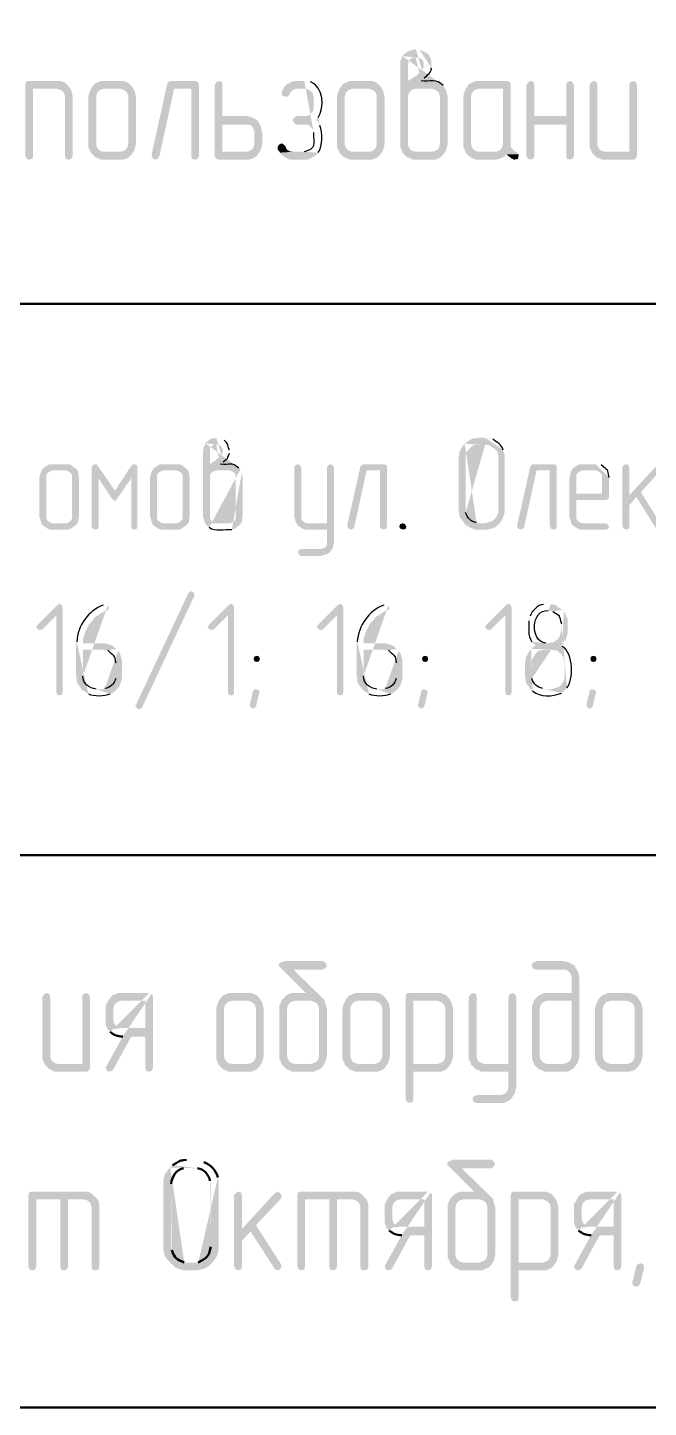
# Model space of a CAD drawing. Header units: millimetres. Extents: x -211 to 10565, y -2293 to 2244.
# Drawn here: x 4788.1 to 4804.96, y -367.5 to -330.02 of the extents above; entities that cross this region are included whole.
import ezdxf

# ---------------------------------------------------------------- set-up
doc = ezdxf.new("R2010")
doc.units = ezdxf.units.MM
doc.layers.add('PDF _Геометрия', color=7, linetype='Continuous')
doc.layers.add('PDF _Сплошная заливка', color=7, linetype='Continuous')

msp = doc.modelspace()

# ---------------------------------------------------------------- hatches: boundary and pattern name
at = {"layer": 'PDF _Сплошная заливка', "transparency": 33554559}
h = msp.add_hatch(color=256, dxfattribs=at)
h.paths.add_polyline_path([(4798.642, -330.6), (4798.578, -330.621), (4798.494, -330.643), (4798.43, -330.664), (4798.345, -330.727), (4798.282, -330.791), (4798.642, -330.833), (4798.726, -330.833), (4798.79, -330.875), (4798.811, -330.875), (4798.853, -330.96), (4798.853, -331.108), (4798.811, -331.172), (4798.663, -331.32), (4798.599, -331.362), (4798.43, -331.468), (4798.79, -331.468), (4798.874, -331.383)], flags=0)
h.paths.add_polyline_path([(4799.065, -331.108), (4799.065, -330.918), (4799.044, -330.854), (4799.001, -330.769), (4798.938, -330.706), (4798.811, -330.643), (4798.748, -330.621)], flags=0)
h = msp.add_hatch(color=256, dxfattribs=at)
h.paths.add_polyline_path([(4798.282, -330.791), (4798.261, -330.854), (4798.219, -330.939), (4798.219, -333.266), (4798.261, -333.33), (4798.282, -333.415), (4798.642, -333.393), (4798.557, -333.372), (4798.494, -333.33), (4798.451, -333.266), (4798.43, -333.182), (4798.43, -331.891), (4798.451, -331.806), (4798.494, -331.743), (4798.557, -331.701), (4798.642, -331.679), (4799.065, -331.679), (4799.425, -331.658), (4799.382, -331.595)], flags=0)
h.paths.add_polyline_path([(4798.79, -331.468), (4798.43, -331.468), (4798.43, -331.023), (4798.451, -330.939), (4798.494, -330.875), (4798.557, -330.833), (4798.642, -330.833)], flags=0)
for points in [[(4788.908, -331.468), (4788.125, -331.468), (4788.061, -331.489), (4788.04, -331.574), (4788.04, -333.499), (4788.083, -333.584), (4788.146, -333.605), (4788.231, -333.584), (4788.252, -333.499), (4788.252, -331.679), (4788.908, -331.679), (4789.246, -331.658), (4789.204, -331.595), (4789.141, -331.531), (4789.056, -331.489), (4788.993, -331.468)], [(4789.246, -331.658), (4788.908, -331.679), (4788.971, -331.701), (4789.056, -331.743), (4789.098, -331.806), (4789.12, -331.891), (4789.12, -333.499), (4789.141, -333.584), (4789.225, -333.605), (4789.289, -333.584), (4789.331, -333.499), (4789.331, -331.891), (4789.289, -331.722)], [(4789.839, -331.658), (4789.797, -331.743), (4789.775, -331.806), (4789.754, -331.891), (4789.754, -333.266), (4789.797, -333.351), (4789.818, -333.415), (4790.178, -333.393), (4790.093, -333.372), (4790.029, -333.33), (4789.987, -333.266), (4789.966, -333.182), (4789.966, -331.891), (4789.987, -331.806), (4790.029, -331.743), (4790.093, -331.701), (4790.178, -331.679), (4790.622, -331.679)], [(4790.622, -331.468), (4790.093, -331.468), (4790.008, -331.51), (4789.945, -331.531), (4789.881, -331.595), (4789.839, -331.658), (4790.622, -331.679), (4790.685, -331.701), (4790.77, -331.743), (4790.812, -331.806), (4790.834, -331.891), (4790.834, -333.182), (4790.812, -333.266), (4790.77, -333.33), (4790.707, -333.372), (4790.622, -333.393), (4790.178, -333.393), (4789.818, -333.415), (4789.945, -333.542), (4790.008, -333.563), (4790.093, -333.605), (4790.685, -333.605), (4790.77, -333.584), (4790.855, -333.542), (4790.918, -333.478), (4791.003, -333.351), (4791.045, -333.182), (4791.045, -331.891), (4791.003, -331.722), (4790.918, -331.595), (4790.855, -331.531), (4790.77, -331.489), (4790.707, -331.468)], [(4792.653, -331.468), (4791.997, -331.468), (4791.934, -331.489), (4791.892, -331.552), (4791.468, -333.478), (4791.468, -333.499), (4791.511, -333.584), (4791.574, -333.605), (4791.638, -333.584), (4791.68, -333.52), (4792.082, -331.679), (4792.548, -331.679), (4792.759, -331.574), (4792.759, -331.552), (4792.717, -331.489)], [(4792.759, -331.574), (4792.548, -331.679), (4792.548, -333.499), (4792.569, -333.584), (4792.653, -333.605), (4792.717, -333.584), (4792.759, -333.499)], [(4793.288, -331.468), (4793.225, -331.51), (4793.182, -331.574), (4793.182, -333.52), (4793.225, -333.584), (4793.288, -333.605), (4794.113, -333.605), (4794.198, -333.584), (4794.283, -333.542), (4794.346, -333.478), (4794.388, -333.415), (4793.394, -333.393), (4793.394, -332.653), (4794.05, -332.653), (4794.388, -332.61), (4794.346, -332.547), (4794.283, -332.505), (4794.198, -332.462), (4794.135, -332.441), (4794.05, -332.42), (4793.394, -332.42), (4793.394, -331.574), (4793.373, -331.489)], [(4795.044, -331.679), (4795.002, -331.764), (4795.002, -331.806), (4795.023, -331.87), (4795.108, -331.891), (4795.171, -331.891), (4795.214, -331.828), (4795.235, -331.785), (4795.32, -331.701), (4795.404, -331.679), (4795.616, -331.679)], [(4796.589, -331.658), (4796.547, -331.743), (4796.526, -331.806), (4796.505, -331.891), (4796.505, -333.266), (4796.547, -333.351), (4796.568, -333.415), (4796.928, -333.393), (4796.843, -333.372), (4796.78, -333.33), (4796.737, -333.266), (4796.716, -333.182), (4796.716, -331.891), (4796.737, -331.806), (4796.78, -331.743), (4796.843, -331.701), (4796.928, -331.679), (4797.372, -331.679)], [(4797.372, -331.468), (4796.843, -331.468), (4796.758, -331.51), (4796.695, -331.531), (4796.631, -331.595), (4796.589, -331.658), (4797.372, -331.679), (4797.436, -331.701), (4797.52, -331.743), (4797.563, -331.806), (4797.584, -331.891), (4797.584, -333.182), (4797.563, -333.266), (4797.52, -333.33), (4797.457, -333.372), (4797.372, -333.393), (4796.928, -333.393), (4796.568, -333.415), (4796.695, -333.542), (4796.758, -333.563), (4796.843, -333.605), (4797.436, -333.605), (4797.52, -333.584), (4797.605, -333.542), (4797.668, -333.478), (4797.753, -333.351), (4797.795, -333.182), (4797.795, -331.891), (4797.753, -331.722), (4797.668, -331.595), (4797.605, -331.531), (4797.52, -331.489), (4797.457, -331.468)], [(4799.425, -331.658), (4799.065, -331.679), (4799.15, -331.701), (4799.234, -331.743), (4799.277, -331.806), (4799.298, -331.891), (4799.298, -333.182), (4799.277, -333.266), (4799.234, -333.33), (4799.15, -333.372), (4799.065, -333.393), (4798.642, -333.393), (4798.282, -333.415), (4798.409, -333.542), (4798.494, -333.563), (4798.557, -333.605), (4799.171, -333.605), (4799.234, -333.584), (4799.319, -333.542), (4799.382, -333.478), (4799.467, -333.351), (4799.509, -333.182), (4799.509, -331.891), (4799.467, -331.722)], [(4800.017, -331.658), (4799.975, -331.743), (4799.954, -331.806), (4799.932, -331.891), (4799.932, -333.266), (4799.975, -333.351), (4799.996, -333.415), (4800.123, -333.542), (4800.186, -333.563), (4800.271, -333.605), (4800.821, -333.605), (4800.906, -333.584), (4800.969, -333.563), (4801.054, -333.52), (4801.117, -333.457), (4801.435, -333.457), (4801.371, -333.393), (4800.356, -333.393), (4800.271, -333.372), (4800.208, -333.33), (4800.165, -333.266), (4800.144, -333.182), (4800.144, -331.891), (4800.165, -331.806), (4800.208, -331.743), (4800.271, -331.701), (4800.356, -331.679), (4801.012, -331.679)], [(4801.117, -331.468), (4800.271, -331.468), (4800.186, -331.51), (4800.123, -331.531), (4800.059, -331.595), (4800.017, -331.658), (4801.012, -331.679), (4801.012, -333.182), (4800.991, -333.266), (4800.948, -333.33), (4800.885, -333.372), (4800.8, -333.393), (4800.356, -333.393), (4801.371, -333.393), (4801.308, -333.372), (4801.266, -333.309), (4801.223, -333.266), (4801.223, -331.552), (4801.181, -331.489)], [(4801.752, -331.468), (4801.689, -331.51), (4801.646, -331.574), (4801.646, -333.499), (4801.689, -333.584), (4801.752, -333.605), (4801.837, -333.584), (4801.858, -333.499), (4801.858, -332.653), (4802.726, -332.653), (4801.858, -332.42), (4801.858, -331.574), (4801.837, -331.489)], [(4802.831, -331.468), (4802.747, -331.51), (4802.726, -331.574), (4802.726, -332.42), (4801.858, -332.42), (4802.726, -332.653), (4802.726, -333.499), (4802.747, -333.584), (4802.831, -333.605), (4802.895, -333.584), (4802.937, -333.499), (4802.937, -331.574), (4802.895, -331.489)], [(4803.466, -331.468), (4803.403, -331.51), (4803.36, -331.574), (4803.36, -333.266), (4803.403, -333.351), (4803.424, -333.415), (4803.784, -333.393), (4803.699, -333.372), (4803.636, -333.33), (4803.593, -333.266), (4803.572, -333.182), (4803.572, -331.574), (4803.551, -331.489)], [(4804.545, -331.468), (4804.461, -331.51), (4804.44, -331.574), (4804.44, -333.393), (4803.784, -333.393), (4803.424, -333.415), (4803.551, -333.542), (4803.614, -333.563), (4803.699, -333.605), (4804.567, -333.605), (4804.63, -333.563), (4804.651, -333.499), (4804.651, -331.574), (4804.609, -331.489)], [(4794.388, -332.61), (4794.05, -332.653), (4794.113, -332.653), (4794.198, -332.695), (4794.24, -332.78), (4794.262, -332.864), (4794.262, -333.182), (4794.24, -333.266), (4794.198, -333.33), (4794.113, -333.372), (4794.05, -333.393), (4793.394, -333.393), (4794.388, -333.415), (4794.431, -333.351), (4794.473, -333.182), (4794.473, -332.864), (4794.431, -332.695)], [(4795.002, -333.161), (4794.917, -333.203), (4794.896, -333.266), (4794.896, -333.33), (4794.96, -333.415), (4795.298, -333.393), (4795.256, -333.393), (4795.171, -333.351), (4795.129, -333.309), (4795.108, -333.245), (4795.066, -333.203)], [(4801.435, -333.457), (4801.117, -333.457), (4801.139, -333.499), (4801.202, -333.542), (4801.223, -333.563), (4801.308, -333.605), (4801.329, -333.605), (4801.414, -333.584), (4801.435, -333.499)], [(4788.485, -342.048), (4788.464, -342.09), (4788.442, -342.175), (4788.421, -342.238), (4788.421, -343.296), (4788.442, -343.36), (4788.464, -343.445), (4788.485, -343.508), (4788.781, -343.487), (4788.717, -343.466), (4788.654, -343.423), (4788.612, -343.36), (4788.612, -342.175), (4788.654, -342.111), (4788.717, -342.069), (4788.781, -342.048), (4789.141, -342.048)], [(4789.141, -341.879), (4788.717, -341.879), (4788.654, -341.9), (4788.527, -341.985), (4788.485, -342.048), (4789.141, -342.048), (4789.204, -342.069), (4789.268, -342.111), (4789.31, -342.175), (4789.31, -343.36), (4789.268, -343.423), (4789.204, -343.466), (4789.141, -343.487), (4788.781, -343.487), (4788.485, -343.508), (4788.527, -343.55), (4788.654, -343.635), (4788.717, -343.656), (4789.204, -343.656), (4789.268, -343.635), (4789.395, -343.55), (4789.437, -343.508), (4789.479, -343.445), (4789.479, -343.381), (4789.5, -343.296), (4789.5, -342.238), (4789.479, -342.154), (4789.479, -342.09), (4789.437, -342.027), (4789.395, -341.985), (4789.331, -341.942), (4789.289, -341.9), (4789.204, -341.879)], [(4789.945, -341.879), (4789.881, -341.9), (4789.839, -341.963), (4790.029, -342.26), (4790.389, -342.81), (4790.474, -342.598), (4790.008, -341.921), (4789.966, -341.879)], [(4789.839, -341.963), (4789.839, -343.572), (4789.881, -343.635), (4789.945, -343.656), (4790.008, -343.635), (4790.029, -343.572), (4790.029, -342.26)], [(4791.003, -341.879), (4790.982, -341.879), (4790.918, -341.921), (4790.474, -342.598), (4790.389, -342.81), (4790.41, -342.831), (4790.474, -342.873), (4790.495, -342.873), (4790.537, -342.81), (4790.918, -342.26), (4791.087, -341.963), (4791.066, -341.9)], [(4791.087, -341.963), (4790.918, -342.26), (4790.918, -343.572), (4790.939, -343.635), (4791.003, -343.656), (4791.066, -343.635), (4791.087, -343.572)], [(4791.489, -342.048), (4791.468, -342.09), (4791.447, -342.175), (4791.426, -342.238), (4791.426, -343.296), (4791.447, -343.36), (4791.468, -343.445), (4791.489, -343.508), (4791.786, -343.487), (4791.722, -343.466), (4791.659, -343.423), (4791.616, -343.36), (4791.616, -342.175), (4791.659, -342.111), (4791.722, -342.069), (4791.786, -342.048), (4792.145, -342.048)], [(4792.145, -341.879), (4791.722, -341.879), (4791.659, -341.9), (4791.532, -341.985), (4791.489, -342.048), (4792.145, -342.048), (4792.209, -342.069), (4792.272, -342.111), (4792.315, -342.175), (4792.315, -343.36), (4792.272, -343.423), (4792.209, -343.466), (4792.145, -343.487), (4791.786, -343.487), (4791.489, -343.508), (4791.532, -343.55), (4791.659, -343.635), (4791.722, -343.656), (4792.209, -343.656), (4792.272, -343.635), (4792.399, -343.55), (4792.442, -343.508), (4792.484, -343.445), (4792.484, -343.381), (4792.505, -343.296), (4792.505, -342.238), (4792.484, -342.154), (4792.484, -342.09), (4792.442, -342.027), (4792.399, -341.985), (4792.336, -341.942), (4792.294, -341.9), (4792.209, -341.879)], [(4795.446, -341.879), (4795.383, -341.9), (4795.341, -341.963), (4795.341, -343.296), (4795.362, -343.36), (4795.383, -343.445), (4795.404, -343.487), (4795.7, -343.487), (4795.637, -343.466), (4795.573, -343.423), (4795.531, -343.36), (4795.531, -341.963), (4795.489, -341.9)], [(4796.335, -341.879), (4796.272, -341.9), (4796.229, -341.963), (4796.229, -343.487), (4795.404, -343.487), (4795.446, -343.55), (4795.573, -343.635), (4795.637, -343.656), (4796.229, -343.656), (4796.229, -344.079), (4796.187, -344.143), (4796.124, -344.164), (4796.06, -344.185), (4795.531, -344.185), (4795.468, -344.206), (4795.446, -344.27), (4795.468, -344.333), (4795.531, -344.376), (4796.06, -344.376), (4796.124, -344.354), (4796.208, -344.333), (4796.251, -344.312), (4796.314, -344.27), (4796.399, -344.143), (4796.399, -344.079), (4796.42, -344.016), (4796.42, -341.963), (4796.378, -341.9)], [(4797.774, -341.879), (4797.224, -341.879), (4797.182, -341.9), (4797.139, -341.942), (4796.78, -343.55), (4796.78, -343.572), (4796.822, -343.635), (4796.885, -343.656), (4796.928, -343.635), (4796.97, -343.593), (4797.309, -342.048), (4797.668, -342.048), (4797.859, -341.963), (4797.859, -341.942), (4797.838, -341.9)], [(4797.859, -341.963), (4797.668, -342.048), (4797.668, -343.572), (4797.711, -343.635), (4797.774, -343.656), (4797.838, -343.635), (4797.859, -343.572)], [(4802.387, -341.879), (4801.837, -341.879), (4801.795, -341.9), (4801.752, -341.942), (4801.393, -343.55), (4801.393, -343.572), (4801.435, -343.635), (4801.498, -343.656), (4801.541, -343.635), (4801.583, -343.593), (4801.922, -342.048), (4802.281, -342.048), (4802.472, -341.963), (4802.472, -341.942), (4802.451, -341.9)], [(4802.472, -341.963), (4802.281, -342.048), (4802.281, -343.572), (4802.324, -343.635), (4802.387, -343.656), (4802.451, -343.635), (4802.472, -343.572)], [(4802.874, -342.048), (4802.853, -342.09), (4802.831, -342.175), (4802.81, -342.238), (4802.81, -343.296), (4802.831, -343.36), (4802.853, -343.445), (4802.874, -343.508), (4802.916, -343.55), (4803.043, -343.635), (4803.107, -343.656), (4803.805, -343.656), (4803.868, -343.635), (4803.889, -343.572), (4803.847, -343.508), (4803.805, -343.487), (4803.17, -343.487), (4803.107, -343.466), (4803.043, -343.423), (4803.001, -343.36), (4803.001, -342.852), (4803.805, -342.852), (4803.868, -342.831), (4803.889, -342.767), (4803.001, -342.683), (4803.001, -342.175), (4803.043, -342.111), (4803.107, -342.069), (4803.17, -342.048), (4803.53, -342.048)], [(4804.355, -341.879), (4804.292, -341.9), (4804.249, -341.963), (4804.249, -343.572), (4804.292, -343.635), (4804.355, -343.656), (4804.419, -343.635), (4804.44, -343.572), (4804.44, -343), (4804.63, -342.767), (4804.44, -342.725), (4804.44, -341.963), (4804.419, -341.9)], [(4805.244, -341.879), (4805.18, -341.921), (4804.44, -342.725), (4804.63, -342.767), (4805.159, -343.614), (4805.201, -343.656), (4805.244, -343.656), (4805.307, -343.635), (4805.328, -343.572), (4805.307, -343.529), (4804.757, -342.64), (4805.307, -342.027), (4805.328, -341.963), (4805.307, -341.9)], [(4798.303, -343.487), (4798.345, -343.508), (4798.388, -343.572), (4798.367, -343.635), (4798.303, -343.656), (4798.24, -343.635), (4798.219, -343.635), (4798.197, -343.572), (4798.219, -343.508), (4798.282, -343.487)], [(4792.632, -345.455), (4791.214, -348.481), (4791.172, -348.523), (4791.13, -348.544), (4791.066, -348.502), (4791.024, -348.46), (4791.045, -348.417), (4792.463, -345.391), (4792.484, -345.37), (4792.548, -345.328), (4792.611, -345.37), (4792.632, -345.413)], [(4788.971, -345.666), (4788.908, -345.709), (4788.379, -346.238), (4788.337, -346.301), (4788.379, -346.365), (4788.442, -346.386), (4788.506, -346.365), (4788.887, -345.984), (4789.056, -345.772), (4789.035, -345.709)], [(4789.056, -345.772), (4788.887, -345.984), (4788.887, -348.079), (4788.908, -348.142), (4788.971, -348.163), (4789.035, -348.142), (4789.056, -348.079)], [(4793.627, -345.666), (4793.563, -345.709), (4793.034, -346.238), (4792.992, -346.301), (4793.034, -346.365), (4793.098, -346.386), (4793.161, -346.365), (4793.542, -345.984), (4793.711, -345.772), (4793.69, -345.709)], [(4793.711, -345.772), (4793.542, -345.984), (4793.542, -348.079), (4793.563, -348.142), (4793.627, -348.163), (4793.69, -348.142), (4793.711, -348.079)], [(4796.589, -345.666), (4796.526, -345.709), (4795.997, -346.238), (4795.954, -346.301), (4795.997, -346.365), (4796.06, -346.386), (4796.124, -346.365), (4796.505, -345.984), (4796.674, -345.772), (4796.653, -345.709)], [(4796.674, -345.772), (4796.505, -345.984), (4796.505, -348.079), (4796.526, -348.142), (4796.589, -348.163), (4796.653, -348.142), (4796.674, -348.079)], [(4801.16, -345.666), (4801.096, -345.709), (4800.567, -346.238), (4800.525, -346.301), (4800.567, -346.365), (4800.631, -346.386), (4800.694, -346.365), (4801.075, -345.984), (4801.244, -345.772), (4801.223, -345.709)], [(4801.244, -345.772), (4801.075, -345.984), (4801.075, -348.079), (4801.096, -348.142), (4801.16, -348.163), (4801.223, -348.142), (4801.244, -348.079)], [(4794.325, -347.084), (4794.262, -347.105), (4794.24, -347.169), (4794.262, -347.232), (4794.325, -347.253), (4794.388, -347.232), (4794.41, -347.169), (4794.388, -347.105)], [(4798.896, -347.084), (4798.832, -347.105), (4798.811, -347.169), (4798.832, -347.232), (4798.896, -347.253), (4798.959, -347.232), (4798.98, -347.169), (4798.959, -347.105)], [(4803.466, -347.084), (4803.403, -347.105), (4803.382, -347.169), (4803.403, -347.232), (4803.466, -347.253), (4803.53, -347.232), (4803.551, -347.169), (4803.53, -347.105)], [(4794.304, -347.994), (4794.262, -347.994), (4794.219, -348.058), (4794.135, -348.417), (4794.135, -348.438), (4794.156, -348.481), (4794.219, -348.523), (4794.262, -348.502), (4794.304, -348.46), (4794.388, -348.1), (4794.41, -348.079), (4794.367, -348.015)], [(4798.874, -347.994), (4798.832, -347.994), (4798.79, -348.058), (4798.705, -348.417), (4798.705, -348.438), (4798.726, -348.481), (4798.79, -348.523), (4798.832, -348.502), (4798.874, -348.46), (4798.959, -348.1), (4798.98, -348.079), (4798.938, -348.015)], [(4803.445, -347.994), (4803.403, -347.994), (4803.36, -348.058), (4803.276, -348.417), (4803.276, -348.438), (4803.297, -348.481), (4803.36, -348.523), (4803.403, -348.502), (4803.445, -348.46), (4803.53, -348.1), (4803.551, -348.079), (4803.509, -348.015)], [(4796.124, -355.379), (4795.044, -355.379), (4795.044, -355.4), (4794.96, -355.421), (4794.917, -355.485), (4794.939, -355.527), (4795.658, -356.247), (4795.277, -356.247), (4795.214, -356.268), (4795.129, -356.31), (4795.002, -356.437), (4794.981, -356.501), (4794.939, -356.585), (4794.939, -358.045), (4794.981, -358.109), (4795.002, -358.193), (4795.362, -358.172), (4795.277, -358.151), (4795.214, -358.109), (4795.171, -358.045), (4795.15, -357.961), (4795.15, -356.67), (4795.171, -356.585), (4795.214, -356.522), (4795.277, -356.479), (4795.362, -356.458), (4795.785, -356.458), (4796.166, -356.437), (4796.102, -356.374), (4795.32, -355.612), (4796.124, -355.612), (4796.187, -355.57), (4796.229, -355.506), (4796.187, -355.421)], [(4802.641, -355.379), (4801.9, -355.379), (4801.9, -355.4), (4801.816, -355.421), (4801.795, -355.506), (4801.816, -355.57), (4801.9, -355.612), (4802.726, -355.612), (4802.81, -355.675), (4802.853, -355.739), (4802.874, -355.823), (4802.874, -356.247), (4802.133, -356.247), (4802.07, -356.268), (4801.985, -356.31), (4801.858, -356.437), (4802.874, -356.458), (4802.874, -357.961), (4802.853, -358.045), (4802.81, -358.109), (4802.726, -358.151), (4802.641, -358.172), (4802.218, -358.172), (4801.858, -358.193), (4801.985, -358.32), (4802.07, -358.342), (4802.133, -358.384), (4802.747, -358.384), (4802.81, -358.363), (4802.895, -358.32), (4802.958, -358.257), (4803.043, -358.13), (4803.085, -357.961), (4803.085, -355.823), (4803.043, -355.654), (4803.001, -355.591), (4802.958, -355.506), (4802.895, -355.464), (4802.81, -355.421), (4802.747, -355.4)], [(4788.612, -356.247), (4788.548, -356.289), (4788.506, -356.352), (4788.506, -358.045), (4788.548, -358.13), (4788.569, -358.193), (4788.929, -358.172), (4788.844, -358.151), (4788.781, -358.109), (4788.739, -358.045), (4788.717, -357.961), (4788.717, -356.352), (4788.696, -356.268)], [(4789.691, -356.247), (4789.606, -356.289), (4789.585, -356.352), (4789.585, -358.172), (4788.929, -358.172), (4788.569, -358.193), (4788.696, -358.32), (4788.76, -358.342), (4788.844, -358.384), (4789.712, -358.384), (4789.775, -358.342), (4789.797, -358.278), (4789.797, -356.352), (4789.754, -356.268)], [(4790.305, -356.437), (4790.262, -356.522), (4790.22, -356.585), (4790.22, -357.072), (4790.241, -357.157), (4790.283, -357.241), (4790.643, -357.199), (4790.558, -357.199), (4790.495, -357.135), (4790.453, -357.072), (4790.431, -356.987), (4790.431, -356.67), (4790.453, -356.585), (4790.495, -356.522), (4790.558, -356.479), (4790.643, -356.458), (4791.299, -356.458)], [(4793.309, -356.437), (4793.267, -356.522), (4793.246, -356.585), (4793.225, -356.67), (4793.225, -358.045), (4793.267, -358.13), (4793.288, -358.193), (4793.648, -358.172), (4793.563, -358.151), (4793.5, -358.109), (4793.457, -358.045), (4793.436, -357.961), (4793.436, -356.67), (4793.457, -356.585), (4793.5, -356.522), (4793.563, -356.479), (4793.648, -356.458), (4794.092, -356.458)], [(4794.092, -356.247), (4793.563, -356.247), (4793.479, -356.289), (4793.415, -356.31), (4793.352, -356.374), (4793.309, -356.437), (4794.092, -356.458), (4794.156, -356.479), (4794.24, -356.522), (4794.283, -356.585), (4794.304, -356.67), (4794.304, -357.961), (4794.283, -358.045), (4794.24, -358.109), (4794.177, -358.151), (4794.092, -358.172), (4793.648, -358.172), (4793.288, -358.193), (4793.415, -358.32), (4793.479, -358.342), (4793.563, -358.384), (4794.156, -358.384), (4794.24, -358.363), (4794.325, -358.32), (4794.388, -358.257), (4794.473, -358.13), (4794.515, -357.961), (4794.515, -356.67), (4794.473, -356.501), (4794.388, -356.374), (4794.325, -356.31), (4794.24, -356.268), (4794.177, -356.247)], [(4796.166, -356.437), (4795.785, -356.458), (4795.87, -356.479), (4795.954, -356.522), (4795.997, -356.585), (4796.018, -356.67), (4796.018, -357.961), (4795.997, -358.045), (4795.954, -358.109), (4795.87, -358.151), (4795.785, -358.172), (4795.362, -358.172), (4795.002, -358.193), (4795.129, -358.32), (4795.214, -358.342), (4795.277, -358.384), (4795.891, -358.384), (4795.954, -358.342), (4796.039, -358.32), (4796.102, -358.257), (4796.187, -358.13), (4796.229, -357.961), (4796.229, -356.67), (4796.208, -356.606), (4796.187, -356.522)], [(4796.737, -356.437), (4796.695, -356.522), (4796.674, -356.585), (4796.653, -356.67), (4796.653, -358.045), (4796.695, -358.13), (4796.716, -358.193), (4797.076, -358.172), (4796.991, -358.151), (4796.928, -358.109), (4796.885, -358.045), (4796.864, -357.961), (4796.864, -356.67), (4796.885, -356.585), (4796.928, -356.522), (4796.991, -356.479), (4797.076, -356.458), (4797.52, -356.458)], [(4797.52, -356.247), (4796.991, -356.247), (4796.907, -356.289), (4796.843, -356.31), (4796.78, -356.374), (4796.737, -356.437), (4797.52, -356.458), (4797.584, -356.479), (4797.668, -356.522), (4797.711, -356.585), (4797.732, -356.67), (4797.732, -357.961), (4797.711, -358.045), (4797.668, -358.109), (4797.605, -358.151), (4797.52, -358.172), (4797.076, -358.172), (4796.716, -358.193), (4796.843, -358.32), (4796.907, -358.342), (4796.991, -358.384), (4797.584, -358.384), (4797.668, -358.363), (4797.753, -358.32), (4797.816, -358.257), (4797.901, -358.13), (4797.943, -357.961), (4797.943, -356.67), (4797.901, -356.501), (4797.816, -356.374), (4797.753, -356.31), (4797.668, -356.268), (4797.605, -356.247)], [(4799.234, -356.247), (4798.451, -356.247), (4798.388, -356.268), (4798.367, -356.352), (4798.367, -359.146), (4798.409, -359.209), (4798.472, -359.23), (4798.557, -359.209), (4798.578, -359.124), (4798.578, -358.384), (4799.319, -358.384), (4799.382, -358.363), (4799.467, -358.32), (4799.53, -358.257), (4799.573, -358.193), (4798.578, -358.172), (4798.578, -356.458), (4799.234, -356.458), (4799.573, -356.437), (4799.53, -356.374), (4799.467, -356.31), (4799.382, -356.268), (4799.319, -356.247)], [(4799.573, -356.437), (4799.234, -356.458), (4799.298, -356.479), (4799.382, -356.522), (4799.425, -356.585), (4799.446, -356.67), (4799.446, -357.961), (4799.425, -358.045), (4799.382, -358.109), (4799.298, -358.151), (4799.234, -358.172), (4798.578, -358.172), (4799.573, -358.193), (4799.615, -358.13), (4799.657, -357.961), (4799.657, -356.67), (4799.615, -356.501)], [(4800.186, -356.247), (4800.123, -356.289), (4800.081, -356.352), (4800.081, -358.045), (4800.123, -358.109), (4800.144, -358.193), (4800.504, -358.172), (4800.44, -358.151), (4800.356, -358.109), (4800.313, -358.045), (4800.292, -357.961), (4800.292, -356.352), (4800.271, -356.268)], [(4801.266, -356.247), (4801.181, -356.289), (4801.16, -356.352), (4801.16, -358.172), (4800.504, -358.172), (4800.144, -358.193), (4800.271, -358.32), (4800.356, -358.342), (4800.419, -358.384), (4801.16, -358.384), (4801.16, -358.807), (4801.139, -358.892), (4801.096, -358.955), (4801.033, -358.997), (4800.948, -359.019), (4800.292, -359.019), (4800.208, -359.061), (4800.186, -359.124), (4800.208, -359.209), (4800.292, -359.23), (4801.033, -359.23), (4801.096, -359.209), (4801.181, -359.167), (4801.244, -359.103), (4801.329, -358.976), (4801.371, -358.807), (4801.371, -356.352), (4801.329, -356.268)], [(4801.858, -356.437), (4801.837, -356.501), (4801.795, -356.585), (4801.795, -358.045), (4801.837, -358.109), (4801.858, -358.193), (4802.218, -358.172), (4802.133, -358.151), (4802.07, -358.109), (4802.027, -358.045), (4802.006, -357.961), (4802.006, -356.67), (4802.027, -356.585), (4802.07, -356.522), (4802.133, -356.479), (4802.218, -356.458), (4802.874, -356.458)], [(4803.593, -356.437), (4803.551, -356.522), (4803.53, -356.585), (4803.509, -356.67), (4803.509, -358.045), (4803.551, -358.13), (4803.572, -358.193), (4803.932, -358.172), (4803.847, -358.151), (4803.784, -358.109), (4803.741, -358.045), (4803.72, -357.961), (4803.72, -356.67), (4803.741, -356.585), (4803.784, -356.522), (4803.847, -356.479), (4803.932, -356.458), (4804.376, -356.458)], [(4804.376, -356.247), (4803.847, -356.247), (4803.763, -356.289), (4803.699, -356.31), (4803.636, -356.374), (4803.593, -356.437), (4804.376, -356.458), (4804.44, -356.479), (4804.524, -356.522), (4804.567, -356.585), (4804.588, -356.67), (4804.588, -357.961), (4804.567, -358.045), (4804.524, -358.109), (4804.461, -358.151), (4804.376, -358.172), (4803.932, -358.172), (4803.572, -358.193), (4803.699, -358.32), (4803.763, -358.342), (4803.847, -358.384), (4804.44, -358.384), (4804.524, -358.363), (4804.609, -358.32), (4804.672, -358.257), (4804.757, -358.13), (4804.799, -357.961), (4804.799, -356.67), (4804.757, -356.501), (4804.672, -356.374), (4804.609, -356.31), (4804.524, -356.268), (4804.461, -356.247)], [(4790.685, -357.432), (4790.241, -358.236), (4790.22, -358.278), (4790.262, -358.363), (4790.326, -358.384), (4790.389, -358.363), (4790.431, -358.32), (4790.918, -357.432), (4791.299, -357.432)], [(4800.694, -360.775), (4799.615, -360.775), (4799.615, -360.796), (4799.53, -360.817), (4799.488, -360.881), (4799.509, -360.923), (4800.229, -361.643), (4799.848, -361.643), (4799.784, -361.664), (4799.7, -361.706), (4799.573, -361.833), (4799.552, -361.896), (4799.509, -361.981), (4799.509, -363.441), (4799.552, -363.505), (4799.573, -363.589), (4799.932, -363.568), (4799.848, -363.547), (4799.784, -363.505), (4799.742, -363.441), (4799.721, -363.357), (4799.721, -362.066), (4799.742, -361.981), (4799.784, -361.918), (4799.848, -361.875), (4799.932, -361.854), (4800.356, -361.854), (4800.737, -361.833), (4800.673, -361.77), (4799.89, -361.008), (4800.694, -361.008), (4800.758, -360.965), (4800.8, -360.902), (4800.758, -360.817)], [(4789.627, -361.643), (4788.21, -361.643), (4788.146, -361.664), (4788.125, -361.748), (4788.125, -363.674), (4788.167, -363.759), (4788.231, -363.78), (4788.315, -363.759), (4788.337, -363.674), (4788.337, -361.854), (4789.627, -361.854), (4789.987, -361.833), (4789.86, -361.706), (4789.797, -361.664), (4789.712, -361.643)], [(4793.817, -361.643), (4793.754, -361.685), (4793.711, -361.748), (4793.711, -363.674), (4793.754, -363.759), (4793.817, -363.78), (4793.902, -363.759), (4793.923, -363.674), (4793.923, -362.976), (4794.156, -362.722), (4793.923, -362.658), (4793.923, -361.748), (4793.902, -361.664)], [(4794.896, -361.643), (4794.812, -361.685), (4793.923, -362.658), (4794.156, -362.722), (4794.812, -363.737), (4794.833, -363.759), (4794.896, -363.78), (4794.96, -363.759), (4795.002, -363.674), (4794.981, -363.61), (4794.304, -362.552), (4794.981, -361.833), (4795.002, -361.748), (4794.96, -361.685)], [(4796.928, -361.643), (4795.51, -361.643), (4795.446, -361.664), (4795.425, -361.748), (4795.425, -363.674), (4795.468, -363.759), (4795.531, -363.78), (4795.616, -363.759), (4795.637, -363.674), (4795.637, -361.854), (4796.928, -361.854), (4797.287, -361.833), (4797.16, -361.706), (4797.097, -361.664), (4797.012, -361.643)], [(4802.091, -361.643), (4801.308, -361.643), (4801.244, -361.664), (4801.223, -361.748), (4801.223, -364.542), (4801.266, -364.605), (4801.329, -364.626), (4801.414, -364.605), (4801.435, -364.52), (4801.435, -363.78), (4802.176, -363.78), (4802.239, -363.759), (4802.324, -363.716), (4802.387, -363.653), (4802.429, -363.589), (4801.435, -363.568), (4801.435, -361.854), (4802.091, -361.854), (4802.429, -361.833), (4802.387, -361.77), (4802.324, -361.706), (4802.239, -361.664), (4802.176, -361.643)], [(4789.204, -361.854), (4788.993, -361.854), (4788.993, -363.674), (4789.014, -363.759), (4789.098, -363.78), (4789.162, -363.759), (4789.204, -363.674)], [(4789.987, -361.833), (4789.627, -361.854), (4789.712, -361.875), (4789.775, -361.918), (4789.818, -361.981), (4789.839, -362.066), (4789.839, -363.674), (4789.86, -363.759), (4789.945, -363.78), (4790.029, -363.759), (4790.051, -363.674), (4790.051, -361.981), (4790.029, -361.896)], [(4796.505, -361.854), (4796.293, -361.854), (4796.293, -363.674), (4796.314, -363.759), (4796.399, -363.78), (4796.462, -363.759), (4796.505, -363.674)], [(4797.287, -361.833), (4796.928, -361.854), (4797.012, -361.875), (4797.076, -361.918), (4797.118, -361.981), (4797.139, -362.066), (4797.139, -363.674), (4797.16, -363.759), (4797.245, -363.78), (4797.33, -363.759), (4797.351, -363.674), (4797.351, -361.981), (4797.33, -361.896)], [(4797.88, -361.833), (4797.838, -361.918), (4797.795, -361.981), (4797.795, -362.468), (4797.816, -362.552), (4797.859, -362.637), (4798.219, -362.595), (4798.134, -362.595), (4798.07, -362.531), (4798.028, -362.468), (4798.007, -362.383), (4798.007, -362.066), (4798.028, -361.981), (4798.07, -361.918), (4798.134, -361.875), (4798.219, -361.854), (4798.874, -361.854)], [(4800.737, -361.833), (4800.356, -361.854), (4800.44, -361.875), (4800.525, -361.918), (4800.567, -361.981), (4800.588, -362.066), (4800.588, -363.357), (4800.567, -363.441), (4800.525, -363.505), (4800.44, -363.547), (4800.356, -363.568), (4799.932, -363.568), (4799.573, -363.589), (4799.7, -363.716), (4799.784, -363.737), (4799.848, -363.78), (4800.462, -363.78), (4800.525, -363.737), (4800.61, -363.716), (4800.673, -363.653), (4800.758, -363.526), (4800.8, -363.357), (4800.8, -362.066), (4800.779, -362.002), (4800.758, -361.918)], [(4802.429, -361.833), (4802.091, -361.854), (4802.154, -361.875), (4802.239, -361.918), (4802.281, -361.981), (4802.302, -362.066), (4802.302, -363.357), (4802.281, -363.441), (4802.239, -363.505), (4802.154, -363.547), (4802.091, -363.568), (4801.435, -363.568), (4802.429, -363.589), (4802.472, -363.526), (4802.514, -363.357), (4802.514, -362.066), (4802.472, -361.896)], [(4803.022, -361.833), (4802.98, -361.918), (4802.937, -361.981), (4802.937, -362.468), (4802.958, -362.552), (4803.001, -362.637), (4803.36, -362.595), (4803.276, -362.595), (4803.212, -362.531), (4803.17, -362.468), (4803.149, -362.383), (4803.149, -362.066), (4803.17, -361.981), (4803.212, -361.918), (4803.276, -361.875), (4803.36, -361.854), (4804.016, -361.854)], [(4798.261, -362.828), (4797.816, -363.632), (4797.795, -363.674), (4797.838, -363.759), (4797.901, -363.78), (4797.965, -363.759), (4798.007, -363.716), (4798.494, -362.828), (4798.874, -362.828)], [(4803.403, -362.828), (4802.958, -363.632), (4802.937, -363.674), (4802.98, -363.759), (4803.043, -363.78), (4803.107, -363.759), (4803.149, -363.716), (4803.636, -362.828), (4804.016, -362.828)], [(4804.842, -363.716), (4804.842, -363.695), (4804.821, -363.61), (4804.736, -363.589), (4804.672, -363.61), (4804.63, -363.674), (4804.524, -364.097), (4804.524, -364.118), (4804.545, -364.203), (4804.63, -364.224), (4804.694, -364.203), (4804.736, -364.139)]]:
    msp.add_hatch(color=256, dxfattribs=at).paths.add_polyline_path(points)
h = msp.add_hatch(color=256, dxfattribs=at)
h.paths.add_polyline_path([(4795.616, -331.468), (4795.32, -331.468), (4795.235, -331.51), (4795.171, -331.552), (4795.15, -331.552), (4795.087, -331.616), (4795.044, -331.679), (4795.637, -331.679), (4795.722, -331.701), (4795.785, -331.743), (4795.849, -331.806), (4795.87, -331.891), (4795.87, -332.208), (4795.849, -332.293), (4795.785, -332.357), (4795.785, -332.378), (4795.7, -332.42), (4795.404, -332.42), (4795.341, -332.462), (4795.298, -332.526), (4795.341, -332.61), (4795.404, -332.653), (4795.722, -332.653), (4795.849, -332.78), (4795.87, -332.864)], flags=0)
h.paths.add_polyline_path([(4795.616, -333.393), (4795.298, -333.393), (4794.96, -333.415), (4795.002, -333.478), (4795.129, -333.563), (4795.214, -333.605), (4795.7, -333.605), (4795.806, -333.563), (4795.933, -333.478), (4795.997, -333.415)], flags=0)
h.paths.add_polyline_path([(4796.039, -332.674), (4795.997, -332.589), (4795.933, -332.526), (4795.997, -332.462)], flags=0)
h.paths.add_polyline_path([(4795.785, -331.489), (4795.7, -331.468)], flags=0)
h = msp.add_hatch(color=256, dxfattribs=at)
h.paths.add_polyline_path([(4792.928, -341.307), (4792.886, -341.434), (4792.865, -341.519), (4792.865, -343.296), (4792.886, -343.36), (4792.907, -343.445), (4792.928, -343.487), (4793.225, -343.487), (4793.161, -343.466), (4793.098, -343.423), (4793.055, -343.36), (4793.055, -342.175), (4793.098, -342.111), (4793.161, -342.069), (4793.225, -342.048), (4793.584, -342.048), (4793.881, -342.027), (4793.838, -341.985)], flags=0)
h.paths.add_polyline_path([(4793.33, -341.879), (4793.055, -341.879), (4793.055, -341.434), (4793.098, -341.392), (4793.161, -341.35), (4793.225, -341.35)], flags=0)
h = msp.add_hatch(color=256, dxfattribs=at)
h.paths.add_polyline_path([(4793.225, -341.159), (4793.182, -341.18), (4793.098, -341.18), (4793.034, -341.223), (4792.992, -341.265), (4792.971, -341.265), (4792.928, -341.307), (4793.225, -341.35), (4793.288, -341.35), (4793.352, -341.392), (4793.394, -341.456), (4793.415, -341.519), (4793.394, -341.582), (4793.352, -341.625), (4793.33, -341.646), (4793.288, -341.709), (4793.225, -341.752), (4793.182, -341.794), (4793.055, -341.879), (4793.33, -341.879), (4793.415, -341.815)], flags=0)
h.paths.add_polyline_path([(4793.584, -341.582), (4793.584, -341.498)], flags=0)
h.paths.add_polyline_path([(4793.436, -341.223), (4793.309, -341.18)], flags=0)
h = msp.add_hatch(color=256, dxfattribs=at)
h.paths.add_polyline_path([(4799.975, -341.329), (4799.932, -341.371), (4799.848, -341.498), (4799.827, -341.561), (4799.827, -341.625), (4799.806, -341.709), (4799.806, -343.127), (4799.827, -343.191), (4799.827, -343.275), (4799.848, -343.339), (4799.89, -343.381), (4799.975, -343.508), (4800.017, -343.55), (4800.081, -343.572), (4800.144, -343.614), (4800.271, -343.656), (4800.588, -343.656), (4800.673, -343.635), (4800.8, -343.593), (4800.842, -343.55), (4800.906, -343.508), (4800.356, -343.487), (4800.292, -343.466)], flags=0)
h.paths.add_polyline_path([(4799.996, -343.191), (4799.996, -341.625), (4800.017, -341.561), (4800.059, -341.498), (4800.144, -341.413), (4800.208, -341.371), (4800.271, -341.35), (4800.525, -341.35)], flags=0)
h = msp.add_hatch(color=256, dxfattribs=at)
h.paths.add_polyline_path([(4800.525, -341.159), (4800.356, -341.159), (4800.271, -341.18), (4800.208, -341.18), (4800.144, -341.202), (4800.017, -341.286), (4799.975, -341.329), (4800.525, -341.35), (4800.588, -341.35), (4800.652, -341.371), (4800.779, -341.456), (4800.821, -341.498), (4800.864, -341.561), (4800.885, -341.625), (4800.885, -343.191), (4800.864, -343.254), (4800.779, -343.381), (4800.715, -343.423), (4800.652, -343.445), (4800.588, -343.466), (4800.525, -343.487), (4800.356, -343.487), (4800.906, -343.508), (4800.991, -343.381), (4801.012, -343.339), (4801.033, -343.254), (4801.054, -343.191), (4801.054, -341.625), (4801.012, -341.498)], flags=0)
h.paths.add_polyline_path([(4800.737, -341.202), (4800.673, -341.18), (4800.588, -341.18)], flags=0)
h = msp.add_hatch(color=256, dxfattribs=at)
h.paths.add_polyline_path([(4793.881, -342.027), (4793.584, -342.048), (4793.648, -342.069), (4793.711, -342.111), (4793.754, -342.175), (4793.754, -343.36), (4793.711, -343.423), (4793.648, -343.466), (4793.584, -343.487), (4792.928, -343.487), (4792.971, -343.55), (4793.034, -343.593)], flags=0)
h.paths.add_polyline_path([(4793.648, -343.656), (4793.732, -343.635), (4793.775, -343.593), (4793.838, -343.55), (4793.881, -343.508), (4793.923, -343.445), (4793.923, -343.381), (4793.944, -343.296), (4793.944, -342.238), (4793.923, -342.154), (4793.923, -342.09)], flags=0)
h = msp.add_hatch(color=256, dxfattribs=at)
h.paths.add_polyline_path([(4803.53, -341.879), (4803.107, -341.879), (4803.043, -341.9), (4802.916, -341.985), (4802.874, -342.048), (4803.53, -342.048), (4803.593, -342.069), (4803.657, -342.111), (4803.699, -342.175), (4803.699, -342.683), (4803.001, -342.683), (4803.889, -342.767), (4803.889, -342.238)], flags=0)
h.paths.add_polyline_path([(4803.678, -341.9), (4803.593, -341.879)], flags=0)
h = msp.add_hatch(color=256, dxfattribs=at)
h.paths.add_polyline_path([(4790.22, -345.666), (4790.199, -345.688), (4790.156, -345.709)], flags=0)
h.paths.add_polyline_path([(4789.437, -346.703), (4789.416, -346.767), (4789.416, -347.634), (4789.437, -347.698), (4789.437, -347.782), (4789.458, -347.846), (4789.5, -347.888), (4789.585, -348.015), (4789.627, -348.036), (4789.754, -348.121)], flags=0)
h.paths.add_polyline_path([(4790.347, -348.121), (4790.41, -348.1), (4790.453, -348.058), (4790.516, -348.015), (4789.966, -347.994)], flags=0)
h.paths.add_polyline_path([(4789.606, -347.634), (4789.606, -346.915), (4790.135, -346.915), (4790.516, -346.894), (4790.453, -346.851), (4790.41, -346.809), (4790.347, -346.788), (4790.283, -346.767), (4790.199, -346.746), (4789.606, -346.746), (4789.606, -346.64), (4789.627, -346.576), (4789.649, -346.492), (4789.67, -346.449), (4789.691, -346.386), (4789.733, -346.322), (4789.754, -346.259), (4789.775, -346.217), (4789.881, -346.111), (4789.924, -346.047), (4789.966, -346.005), (4789.987, -346.005), (4790.178, -345.878), (4790.22, -345.857), (4790.262, -345.857), (4790.305, -345.815), (4790.305, -345.772), (4790.283, -345.709)], flags=0)
h = msp.add_hatch(color=256, dxfattribs=at)
h.paths.add_polyline_path([(4797.838, -345.666), (4797.816, -345.688), (4797.774, -345.709)], flags=0)
h.paths.add_polyline_path([(4797.055, -346.703), (4797.034, -346.767), (4797.034, -347.634), (4797.055, -347.698), (4797.055, -347.782), (4797.076, -347.846), (4797.118, -347.888), (4797.203, -348.015), (4797.245, -348.036), (4797.372, -348.121)], flags=0)
h.paths.add_polyline_path([(4797.965, -348.121), (4798.028, -348.1), (4798.07, -348.058), (4798.134, -348.015), (4797.584, -347.994)], flags=0)
h.paths.add_polyline_path([(4797.224, -347.634), (4797.224, -346.915), (4797.753, -346.915), (4798.134, -346.894), (4798.07, -346.851), (4798.028, -346.809), (4797.965, -346.788), (4797.901, -346.767), (4797.816, -346.746), (4797.224, -346.746), (4797.224, -346.64), (4797.245, -346.576), (4797.266, -346.492), (4797.287, -346.449), (4797.309, -346.386), (4797.351, -346.322), (4797.372, -346.259), (4797.393, -346.217), (4797.499, -346.111), (4797.541, -346.047), (4797.584, -346.005), (4797.605, -346.005), (4797.795, -345.878), (4797.838, -345.857), (4797.88, -345.857), (4797.922, -345.815), (4797.922, -345.772), (4797.901, -345.709)], flags=0)
h = msp.add_hatch(color=256, dxfattribs=at)
h.paths.add_polyline_path([(4802.239, -345.666), (4802.176, -345.666), (4802.112, -345.688)], flags=0)
h.paths.add_polyline_path([(4801.752, -346.005), (4801.71, -346.068), (4801.71, -346.132)], flags=0)
h.paths.add_polyline_path([(4801.795, -346.703), (4801.837, -346.746), (4802.239, -346.746), (4802.176, -346.746)], flags=0)
h.paths.add_polyline_path([(4802.239, -345.857), (4802.62, -345.836), (4802.493, -345.751), (4802.451, -345.709), (4802.366, -345.688), (4802.302, -345.688)], flags=0)
h = msp.add_hatch(color=256, dxfattribs=at)
h.paths.add_polyline_path([(4802.62, -345.836), (4802.239, -345.857), (4802.302, -345.857), (4802.366, -345.878)], flags=0)
h.paths.add_polyline_path([(4802.599, -346.217), (4802.599, -346.386), (4802.578, -346.449), (4802.556, -346.534), (4802.535, -346.576), (4802.493, -346.64), (4802.366, -346.724), (4802.302, -346.724), (4802.239, -346.746), (4801.837, -346.746), (4801.9, -346.809), (4801.879, -346.809), (4801.837, -346.851), (4801.773, -346.894), (4802.324, -346.915), (4802.387, -346.936), (4802.472, -346.936), (4802.514, -346.978), (4802.578, -347.021), (4802.62, -347.084), (4802.662, -347.126), (4802.662, -347.211), (4802.683, -347.275), (4802.683, -347.698), (4802.662, -347.761), (4802.578, -347.888), (4802.514, -347.931), (4802.472, -347.952), (4802.387, -347.973), (4802.324, -347.994), (4802.154, -347.994), (4802.705, -348.015), (4802.747, -347.952)], flags=0)
h.paths.add_polyline_path([(4802.62, -346.83), (4802.578, -346.809), (4802.599, -346.788), (4802.641, -346.724), (4802.683, -346.682), (4802.726, -346.619), (4802.726, -346.597), (4802.768, -346.471), (4802.768, -346.09), (4802.726, -346.005), (4802.705, -345.942), (4802.662, -345.878)], flags=0)
h = msp.add_hatch(color=256, dxfattribs=at)
h.paths.add_polyline_path([(4790.516, -346.894), (4790.135, -346.915), (4790.199, -346.936), (4790.283, -346.936)], flags=0)
h.paths.add_polyline_path([(4790.495, -347.275), (4790.495, -347.698)], flags=0)
h.paths.add_polyline_path([(4790.199, -347.973), (4790.135, -347.994), (4789.966, -347.994), (4790.516, -348.015), (4790.558, -347.952), (4790.601, -347.909), (4790.643, -347.782), (4790.664, -347.698), (4790.664, -347.211), (4790.643, -347.126), (4790.601, -347), (4790.558, -346.957)], flags=0)
h = msp.add_hatch(color=256, dxfattribs=at)
h.paths.add_polyline_path([(4798.134, -346.894), (4797.753, -346.915), (4797.816, -346.936), (4797.901, -346.936)], flags=0)
h.paths.add_polyline_path([(4798.113, -347.275), (4798.113, -347.698)], flags=0)
h.paths.add_polyline_path([(4797.816, -347.973), (4797.753, -347.994), (4797.584, -347.994), (4798.134, -348.015), (4798.176, -347.952), (4798.219, -347.909), (4798.261, -347.782), (4798.282, -347.698), (4798.282, -347.211), (4798.261, -347.126), (4798.219, -347), (4798.176, -346.957)], flags=0)
h = msp.add_hatch(color=256, dxfattribs=at)
h.paths.add_polyline_path([(4801.773, -346.894), (4801.689, -347.021), (4801.668, -347.063), (4801.625, -347.126), (4801.625, -347.211), (4801.604, -347.275), (4801.604, -347.634), (4801.625, -347.698), (4801.625, -347.782), (4801.646, -347.846), (4801.689, -347.888), (4801.773, -348.015), (4801.816, -348.036)], flags=0)
h.paths.add_polyline_path([(4802.599, -348.1), (4802.641, -348.058), (4802.705, -348.015), (4802.154, -347.994), (4802.091, -347.973)], flags=0)
h.paths.add_polyline_path([(4801.795, -347.698), (4801.795, -347.211), (4801.816, -347.148), (4801.9, -347.021), (4801.943, -346.978), (4802.006, -346.936), (4802.07, -346.936), (4802.154, -346.915), (4802.324, -346.915)], flags=0)
h = msp.add_hatch(color=256, dxfattribs=at)
h.paths.add_polyline_path([(4791.405, -356.247), (4790.558, -356.247), (4790.474, -356.289), (4790.41, -356.31), (4790.347, -356.374), (4790.305, -356.437), (4791.299, -356.458), (4791.299, -357.199), (4790.643, -357.199), (4790.283, -357.241), (4790.347, -357.305)], flags=0)
h.paths.add_polyline_path([(4790.685, -357.432), (4791.299, -357.432), (4791.299, -358.278), (4791.32, -358.363), (4791.405, -358.384), (4791.468, -358.363), (4791.511, -358.278), (4791.511, -356.331), (4791.468, -356.268)], flags=0)
h = msp.add_hatch(color=256, dxfattribs=at)
h.paths.add_polyline_path([(4791.976, -360.987), (4791.934, -361.029), (4791.87, -361.114), (4791.828, -361.177), (4791.786, -361.346), (4791.786, -363.23), (4791.807, -363.314), (4791.828, -363.378), (4791.87, -363.462), (4792.103, -363.695), (4792.188, -363.737), (4792.272, -363.759), (4792.336, -363.78), (4792.717, -363.78), (4792.886, -363.737), (4792.971, -363.695), (4793.034, -363.653), (4793.098, -363.589), (4792.421, -363.568), (4792.357, -363.568)], flags=0)
h.paths.add_polyline_path([(4792.018, -363.23), (4791.997, -363.145), (4791.997, -361.431)], flags=0)
h.paths.add_polyline_path([(4792.336, -361.008), (4792.653, -361.008)], flags=0)
h = msp.add_hatch(color=256, dxfattribs=at)
h.paths.add_polyline_path([(4792.653, -360.775), (4792.421, -360.775)], flags=0)
h.paths.add_polyline_path([(4792.04, -360.923), (4791.976, -360.987), (4792.653, -361.008), (4792.717, -361.008)], flags=0)
h.paths.add_polyline_path([(4793.055, -361.346), (4793.077, -361.431), (4793.077, -363.145)], flags=0)
h.paths.add_polyline_path([(4792.738, -363.568), (4792.421, -363.568), (4793.098, -363.589), (4793.161, -363.526), (4793.203, -363.462), (4793.246, -363.378), (4793.267, -363.314), (4793.288, -363.23), (4793.288, -361.346), (4793.267, -361.262)], flags=0)
h.paths.add_polyline_path([(4792.886, -360.838), (4792.823, -360.817), (4792.738, -360.796)], flags=0)
h = msp.add_hatch(color=256, dxfattribs=at)
h.paths.add_polyline_path([(4798.98, -361.643), (4798.134, -361.643), (4798.049, -361.685), (4797.986, -361.706), (4797.922, -361.77), (4797.88, -361.833), (4798.874, -361.854), (4798.874, -362.595), (4798.219, -362.595), (4797.859, -362.637), (4797.922, -362.701)], flags=0)
h.paths.add_polyline_path([(4798.261, -362.828), (4798.874, -362.828), (4798.874, -363.674), (4798.896, -363.759), (4798.98, -363.78), (4799.044, -363.759), (4799.086, -363.674), (4799.086, -361.727), (4799.044, -361.664)], flags=0)
h = msp.add_hatch(color=256, dxfattribs=at)
h.paths.add_polyline_path([(4804.122, -361.643), (4803.276, -361.643), (4803.191, -361.685), (4803.128, -361.706), (4803.064, -361.77), (4803.022, -361.833), (4804.016, -361.854), (4804.016, -362.595), (4803.36, -362.595), (4803.001, -362.637), (4803.064, -362.701)], flags=0)
h.paths.add_polyline_path([(4803.403, -362.828), (4804.016, -362.828), (4804.016, -363.674), (4804.038, -363.759), (4804.122, -363.78), (4804.186, -363.759), (4804.228, -363.674), (4804.228, -361.727), (4804.186, -361.664)], flags=0)

# ---------------------------------------------------------------- linework, layer by layer
at = {"layer": 'PDF _Геометрия', "lineweight": 50}
for points in [[(4484.748, -367.504), (4484.748, -80.59), (4879.813, -80.59), (4879.813, -367.504)], [(4694.871, -367.504), (4694.871, -312.529), (4879.813, -312.529), (4879.813, -367.504)]]:
    msp.add_lwpolyline(points, close=True, dxfattribs=at)
for points in [[(4694.871, -337.52), (4759.855, -337.52), (4879.813, -337.52)], [(4759.855, -352.501), (4879.813, -352.501)]]:
    msp.add_lwpolyline(points, dxfattribs=at)
at = {"layer": 'PDF _Геометрия', "lineweight": 25}
for points in [[(4798.874, -331.383), (4798.951, -331.309), (4799.084, -331.234), (4799.065, -331.108)], [(4795.997, -332.462), (4796.158, -332.205), (4796.149, -331.625), (4795.785, -331.489)], [(4799.382, -331.595), (4799.23, -331.395), (4799.001, -331.495), (4798.79, -331.468)], [(4795.87, -332.864), (4795.852, -333.18), (4795.958, -333.318), (4795.616, -333.393)], [(4795.997, -333.415), (4796.12, -333.216), (4796.118, -332.887), (4796.039, -332.674)], [(4793.584, -341.498), (4793.511, -341.313), (4793.576, -341.35), (4793.436, -341.223)], [(4801.012, -341.498), (4800.985, -341.353), (4800.839, -341.286), (4800.737, -341.202)], [(4793.838, -341.985), (4793.63, -341.801), (4793.619, -341.916), (4793.33, -341.879)], [(4793.415, -341.815), (4793.565, -341.686), (4793.496, -341.787), (4793.584, -341.582)], [(4803.889, -342.238), (4803.841, -341.978), (4803.889, -342.091), (4803.678, -341.9)], [(4800.292, -343.466), (4800.132, -343.436), (4800.042, -343.344), (4799.996, -343.191)], [(4793.034, -343.593), (4793.191, -343.721), (4793.465, -343.638), (4793.648, -343.656)], [(4790.156, -345.709), (4789.755, -345.85), (4789.464, -346.273), (4789.437, -346.703)], [(4797.774, -345.709), (4797.373, -345.85), (4797.081, -346.273), (4797.055, -346.703)], [(4802.176, -346.746), (4801.73, -346.684), (4801.769, -345.823), (4802.239, -345.857)], [(4802.112, -345.688), (4801.946, -345.702), (4801.804, -345.855), (4801.752, -346.005)], [(4802.366, -345.878), (4802.581, -346.02), (4802.524, -345.965), (4802.599, -346.217)], [(4801.71, -346.132), (4801.718, -346.338), (4801.673, -346.529), (4801.795, -346.703)], [(4790.283, -346.936), (4790.481, -347.109), (4790.453, -347.069), (4790.495, -347.275)], [(4797.901, -346.936), (4798.099, -347.109), (4798.071, -347.069), (4798.113, -347.275)], [(4802.747, -347.952), (4802.924, -347.757), (4802.941, -347.006), (4802.62, -346.83)], [(4789.966, -347.994), (4789.779, -347.956), (4789.597, -347.849), (4789.606, -347.634)], [(4790.495, -347.698), (4790.454, -347.839), (4790.352, -347.958), (4790.199, -347.973)], [(4797.584, -347.994), (4797.397, -347.956), (4797.215, -347.849), (4797.224, -347.634)], [(4798.113, -347.698), (4798.072, -347.839), (4797.97, -347.958), (4797.816, -347.973)], [(4802.091, -347.973), (4801.931, -347.943), (4801.841, -347.852), (4801.795, -347.698)], [(4789.754, -348.121), (4789.901, -348.191), (4790.193, -348.18), (4790.347, -348.121)], [(4797.372, -348.121), (4797.518, -348.191), (4797.81, -348.18), (4797.965, -348.121)], [(4801.816, -348.036), (4802.022, -348.222), (4802.358, -348.19), (4802.599, -348.1)]]:
    msp.add_open_spline(points, degree=3, dxfattribs=at)
at = {"layer": 'PDF _Геометрия', "lineweight": 50}
for points in [[(4790.347, -357.305), (4790.46, -357.392), (4790.539, -357.423), (4790.685, -357.432)], [(4792.421, -360.775), (4792.146, -360.835), (4792.348, -360.74), (4792.04, -360.923)], [(4793.267, -361.262), (4793.228, -361.061), (4793.072, -360.914), (4792.886, -360.838)], [(4791.997, -361.431), (4792.041, -361.222), (4792.106, -361.059), (4792.336, -361.008)], [(4792.717, -361.008), (4792.887, -361.02), (4793.026, -361.188), (4793.055, -361.346)], [(4797.922, -362.701), (4798.035, -362.788), (4798.114, -362.819), (4798.261, -362.828)], [(4803.064, -362.701), (4803.177, -362.788), (4803.256, -362.819), (4803.403, -362.828)], [(4792.357, -363.568), (4792.142, -363.467), (4792.112, -363.492), (4792.018, -363.23)], [(4793.077, -363.145), (4793.019, -363.425), (4792.969, -363.436), (4792.738, -363.568)]]:
    msp.add_open_spline(points, degree=3, dxfattribs=at)

doc.saveas('drawing.dxf')
